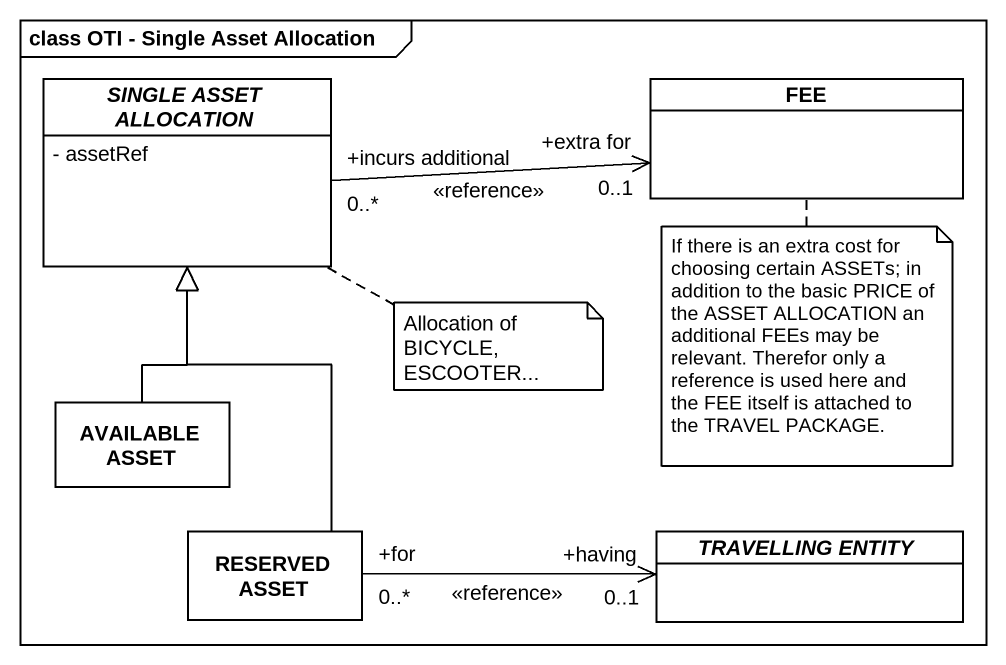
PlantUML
@startuml
mainframe class OTI - Single Asset Allocation
hide circle
hide empty members
skinparam classAttributeIconSize 0
abstract class "SINGLE ASSET ALLOCATION" as SINGLE_ASSET_ALLOCATION {
  - assetRef
}
class FEE
class "AVAILABLE ASSET" as AVAILABLE_ASSET
class "RESERVED ASSET" as RESERVED_ASSET
abstract class "TRAVELLING ENTITY" as TRAVELLING_ENTITY
SINGLE_ASSET_ALLOCATION "+incurs additional\n0..*" -right-> "+extra for\n0..1" FEE : <<reference>>
AVAILABLE_ASSET -up-|> SINGLE_ASSET_ALLOCATION
RESERVED_ASSET -up-|> SINGLE_ASSET_ALLOCATION
TRAVELLING_ENTITY "+having\n0..1" <-left- "+for\n0..*" RESERVED_ASSET : <<reference>>
note bottom of FEE : If there is an extra cost for choosing certain ASSETs; in addition to the basic PRICE of the ASSET ALLOCATION an additional FEEs may be relevant. Therefor only a reference is used here and the FEE itself is attached to the TRAVEL PACKAGE.
note right of SINGLE_ASSET_ALLOCATION : Allocation of BICYCLE, ESCOOTER...
@enduml
